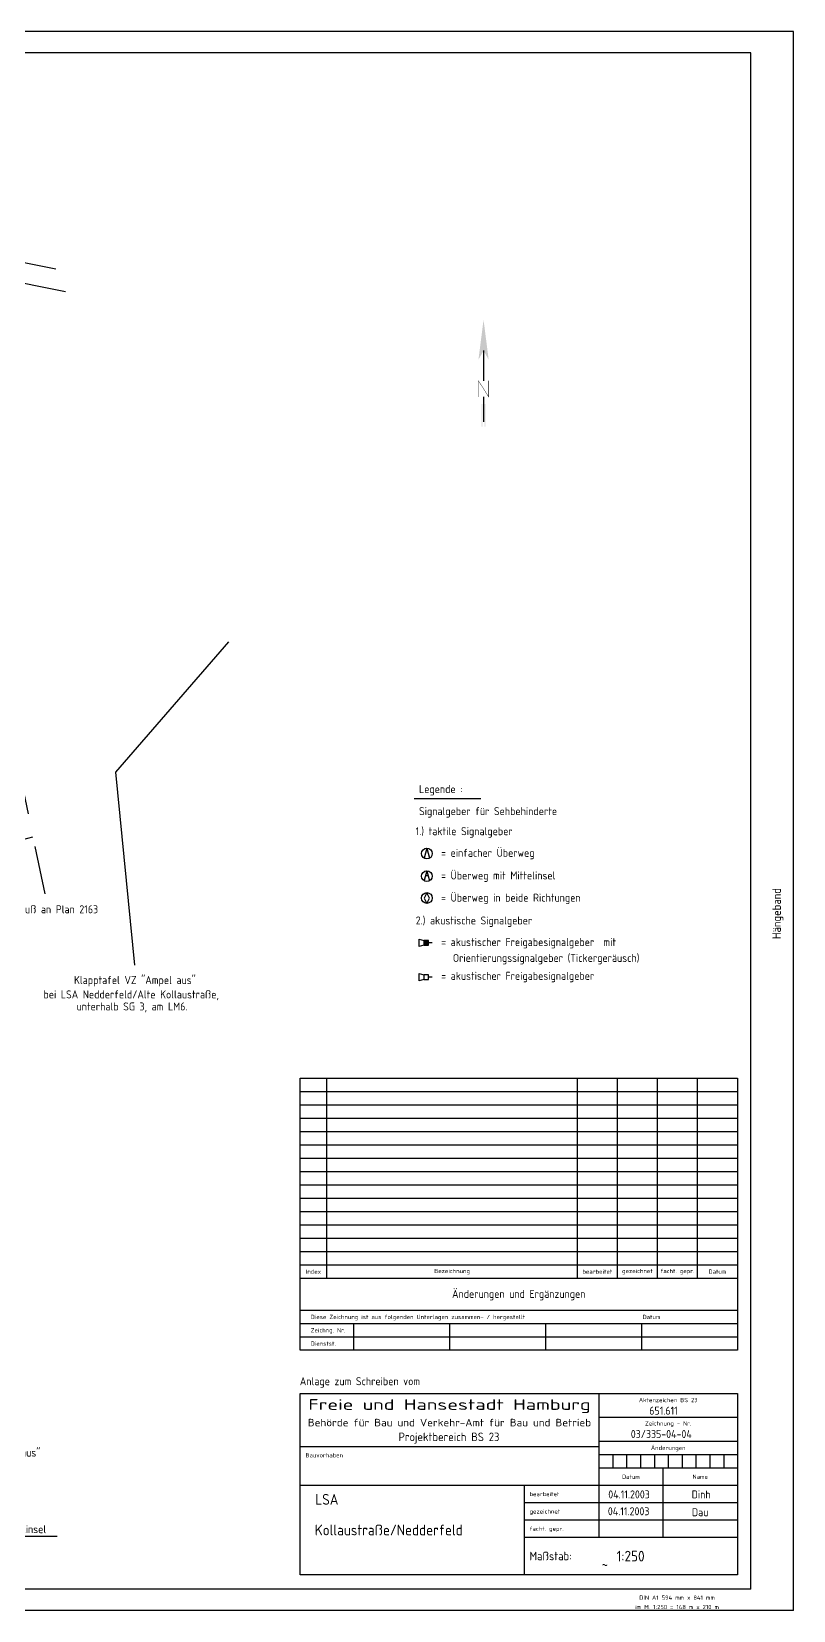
# Model space of a CAD drawing. Header units: metres. Extents: x 63663 to 63877, y 41687 to 41835.
# Drawn here: x 63806.1 to 63877.5, y 41687.3 to 41835.3 of the extents above; entities that cross this region are included whole.
import ezdxf
from ezdxf.enums import TextEntityAlignment as Align

# ---------------------------------------------------------------- set-up
doc = ezdxf.new("R2010")
doc.units = ezdxf.units.M
doc.header["$LTSCALE"] = 25
doc.linetypes.add('GESTRICHELT', pattern=[0.75, 0.5, -0.25])
doc.layers.get('0').update_dxf_attribs({"linetype": 'CONTINUOUS'})
for name, color, linetype in [('B-SN', 5, 'GESTRICHELT'), ('BG-GR-LIN-VSB', 4, 'CONTINUOUS'), ('BG-GR-TXT-STR-NAM', 4, 'CONTINUOUS'), ('BS-RA-LIN-SON', 2, 'CONTINUOUS'), ('BS-RA-SYM', 3, 'CONTINUOUS'), ('BS-RA-TXT', 3, 'CONTINUOUS'), ('BS-RA-TXT-SON', 2, 'CONTINUOUS'), ('BV-FM-SYM', 2, 'CONTINUOUS'), ('BV-VK-SYM', 2, 'CONTINUOUS'), ('BV-VK-TXT-LSA', 3, 'CONTINUOUS')]:
    doc.layers.add(name, color=color, linetype=linetype)
doc.styles.get("Standard").update_dxf_attribs({"font": 'isocp.shx', "height": 0.5})

# ---------------------------------------------------------------- blocks, each defined once
blk = doc.blocks.new('BSNORDPF')
for p, q in [((2.89, 0), (5.71, 0)), ((7.22, 0), (9.56, 0))]:
    blk.add_line(p, q)
at = {"const_width": 0.0366}
blk.add_lwpolyline([(5.71, 0.48), (7.22, 0.48), (5.71, -0.48), (7.22, -0.48)], dxfattribs=at)
blk.add_solid([(0, 0), (3.74, 0.48), (3.74, -0.48), (2.89, 0)])
for points in [[(7.88, 0.18), (7.88, 0.11), (10, 0.18), (10, 0.11)], [(7.88, -0.11), (7.88, -0.18), (10, -0.11), (10, -0.18)]]:
    blk.add_trace(points)
blk = doc.blocks.new('VKAKSIGN')
at = {"layer": 'BV-VK-SYM'}
for p, q in [((0, 0), (0.5, 0)), ((1.125, 0.3125), (1.75, 0.5)), ((1.75, 0.5), (1.75, -0.5)), ((1.75, -0.5), (1.125, -0.3125))]:
    blk.add_line(p, q, dxfattribs=at)
blk.add_lwpolyline([(0.5, -0.3125), (1.125, -0.3125), (1.125, 0.3125), (0.5, 0.3125)], close=True, dxfattribs=at)

msp = doc.modelspace()

# ---------------------------------------------------------------- linework, layer by layer
at = {"layer": 'B-SN', "ltscale": 0.5}
msp.add_line((63796.86, 41804.81), (63807.3, 41754.47), dxfattribs=at)
at = {"layer": 'BG-GR-LIN-VSB'}
for p, q in [((63785.19, 41817.62), (63808.35, 41813.06)), ((63784.23, 41815.94), (63809.24, 41810.95)), ((63799.37, 41758.02), (63806.19, 41759.81))]:
    msp.add_line(p, q, dxfattribs=at)
at = {"layer": 'BS-RA-LIN-SON'}
for p, q in [((63833.73, 41718.44), (63833.73, 41737.19)), ((63857.23, 41718.44), (63857.23, 41737.19)), ((63860.98, 41718.44), (63860.98, 41737.19)), ((63864.73, 41718.44), (63864.73, 41737.19)), ((63868.48, 41718.44), (63868.48, 41737.19)), ((63831.23, 41735.94), (63872.23, 41735.94)), ((63831.23, 41734.69), (63872.23, 41734.69)), ((63831.23, 41733.44), (63872.23, 41733.44)), ((63831.23, 41732.19), (63872.23, 41732.19)), ((63831.23, 41730.94), (63872.23, 41730.94)), ((63831.23, 41729.69), (63872.23, 41729.69)), ((63831.23, 41728.44), (63872.23, 41728.44)), ((63831.23, 41727.19), (63872.23, 41727.19)), ((63831.23, 41725.94), (63872.23, 41725.94)), ((63831.23, 41724.69), (63872.23, 41724.69)), ((63831.23, 41723.44), (63872.23, 41723.44)), ((63831.23, 41722.19), (63872.23, 41722.19)), ((63831.23, 41720.94), (63872.23, 41720.94)), ((63831.23, 41719.69), (63872.23, 41719.69)), ((63831.23, 41714.19), (63872.23, 41714.19)), ((63836.23, 41714.19), (63836.23, 41711.69)), ((63845.23, 41714.19), (63845.23, 41711.69)), ((63854.23, 41714.19), (63854.23, 41711.69)), ((63863.23, 41714.19), (63863.23, 41711.69)), ((63831.23, 41712.94), (63872.23, 41712.94)), ((63872.24, 41705.4), (63859.24, 41705.4)), ((63872.24, 41703.15), (63859.24, 41703.15)), ((63872.24, 41701.9), (63859.24, 41701.9)), ((63860.54, 41701.9), (63860.54, 41700.65)), ((63861.84, 41701.9), (63861.84, 41700.65)), ((63863.14, 41701.9), (63863.14, 41700.65)), ((63864.44, 41701.9), (63864.44, 41700.65)), ((63865.24, 41700.65), (63865.24, 41694.15)), ((63865.74, 41701.9), (63865.74, 41700.65)), ((63867.04, 41701.9), (63867.04, 41700.65)), ((63868.34, 41701.9), (63868.34, 41700.65)), ((63869.64, 41701.9), (63869.64, 41700.65)), ((63870.94, 41701.9), (63870.94, 41700.65)), ((63872.24, 41699.02), (63859.24, 41699.02)), ((63872.24, 41699.02), (63859.24, 41699.02)), ((63872.24, 41697.4), (63852.24, 41697.4)), ((63872.24, 41695.77), (63852.24, 41695.77))]:
    msp.add_line(p, q, dxfattribs=at)
at = {"layer": 'BS-RA-SYM'}
for p, q in [((63873.47, 41833.3), (63665.47, 41833.3)), ((63873.47, 41689.3), (63873.47, 41833.3)), ((63831.23, 41711.69), (63831.23, 41737.19)), ((63831.23, 41737.19), (63872.23, 41737.19)), ((63872.23, 41737.19), (63872.23, 41711.69)), ((63831.23, 41718.44), (63872.23, 41718.44)), ((63831.23, 41715.44), (63872.23, 41715.44)), ((63872.23, 41711.69), (63831.23, 41711.69)), ((63859.24, 41707.65), (63859.24, 41694.15)), ((63859.24, 41702.65), (63831.24, 41702.65)), ((63872.24, 41700.65), (63859.24, 41700.65)), ((63859.24, 41699.02), (63831.24, 41699.02)), ((63852.24, 41699.02), (63852.24, 41690.65)), ((63872.24, 41694.15), (63852.24, 41694.15)), ((63873.47, 41689.3), (63665.47, 41689.3))]:
    msp.add_line(p, q, dxfattribs=at)
msp.add_lwpolyline([(63872.24, 41690.65), (63831.24, 41690.65), (63831.24, 41707.65), (63872.24, 41707.65)], close=True, dxfattribs=at)
at = {"layer": 'BS-RA-TXT-SON'}
for p, q in [((63877.47, 41835.3), (63663.47, 41835.3)), ((63877.47, 41687.3), (63877.47, 41835.3)), ((63877.47, 41687.3), (63663.47, 41687.3))]:
    msp.add_line(p, q, dxfattribs=at)
at = {"layer": 'BV-FM-SYM'}
for p, q in [((63813.95, 41765.88), (63824.56, 41778.11)), ((63815.74, 41747.79), (63813.95, 41765.88)), ((63808.47, 41694.24), (63792.55, 41694.24))]:
    msp.add_line(p, q, dxfattribs=at)
at = {"layer": 'BV-VK-SYM'}
for p, q in [((63843.12, 41758.75), (63842.85, 41757.82)), ((63843.12, 41758.75), (63843.37, 41757.81)), ((63843.12, 41756.64), (63842.85, 41755.71)), ((63842.99, 41756.18), (63843.24, 41756.18)), ((63843.12, 41756.64), (63843.37, 41755.7)), ((63843.12, 41754.58), (63842.86, 41754.08)), ((63842.86, 41754.08), (63843.12, 41753.58)), ((63843.37, 41754.08), (63843.12, 41754.58)), ((63843.12, 41753.58), (63843.37, 41754.08))]:
    msp.add_line(p, q, dxfattribs=at)
for centre in [(63843.12, 41758.25), (63843.12, 41756.13), (63843.12, 41754.08)]:
    msp.add_circle(centre, 0.503, dxfattribs=at)
msp.add_solid([(63843.25, 41749.67), (63843.25, 41750.1), (63842.82, 41749.67), (63842.82, 41750.1)], dxfattribs=at)
at = {"layer": 'BV-VK-TXT-LSA'}
msp.add_line((63841.93, 41763.4), (63848.16, 41763.4), dxfattribs=at)

# ---------------------------------------------------------------- block references
at = {"layer": 'BS-RA-SYM', "rotation": 270}
msp.add_blockref('BSNORDPF', (63848.43, 41808.28), dxfattribs=at)
at = {"layer": 'BV-VK-SYM', "xscale": 0.6886803452566529, "yscale": 0.6886803452580352, "zscale": 0.6886803452565615, "rotation": 179.9994859121879}
for p in [(63843.6, 41749.89), (63843.6, 41746.67)]:
    msp.add_blockref('VKAKSIGN', p, dxfattribs=at)

# ---------------------------------------------------------------- texts
at = {"layer": 'BG-GR-TXT-STR-NAM', "width": 1.454869}
msp.add_text('Freie und Hansestadt Hamburg', height=1, dxfattribs=at).set_placement((63832, 41706.1), (63858.47, 41706.1), align=Align.FIT)
at = {"layer": 'BG-GR-TXT-STR-NAM'}
for s, p in [('LSA', (63832.66, 41697.21)), ('Kollaustraße/Nedderfeld', (63832.61, 41694.34)), ('~ ', (63859.49, 41691.03)), ('1:250', (63860.9, 41691.89))]:
    msp.add_text(s, height=1, dxfattribs=at).set_placement(p)
at = {"layer": 'BS-RA-TXT'}
msp.add_text('Änderungen und Ergänzungen', height=0.75, dxfattribs=at).set_placement((63851.73, 41716.94), align=Align.MIDDLE)
for s, height, p in [('Anlage zum Schreiben vom', 0.75, (63831.21, 41708.41)), ('651.611', 0.75, (63863.96, 41705.65)), ('03/335-04-04', 0.75, (63862.23, 41703.46)), ('04.11.2003', 0.75, (63860.12, 41697.8)), ('Dinh', 0.75, (63867.94, 41697.8)), ('04.11.2003', 0.75, (63860.08, 41696.22)), ('Dau', 0.75, (63867.96, 41696.13)), ('Maßstab:', 0.8, (63852.74, 41692))]:
    msp.add_text(s, height=height, dxfattribs=at).set_placement(p)
at = {"layer": 'BS-RA-TXT', "width": 1.156614}
msp.add_text('Behörde für Bau und Verkehr-Amt für Bau und Betrieb', height=0.7, dxfattribs=at).set_placement((63831.96, 41704.56), (63858.51, 41704.56), align=Align.FIT)
at = {"layer": 'BS-RA-TXT'}
msp.add_text('Projektbereich BS 23', height=0.8, dxfattribs=at).set_placement((63845.19, 41703.17), align=Align.CENTER)
at = {"layer": 'BS-RA-TXT-SON'}
msp.add_text('Hängeband', height=0.8, rotation=90, dxfattribs=at).set_placement((63876.02, 41752.62), align=Align.MIDDLE)
for s, p in [('Index', (63832.48, 41719.06)), ('Bezeichnung', (63845.48, 41719.06)), ('bearbeitet', (63859.1, 41719.06)), ('gezeichnet', (63862.85, 41719.06)), ('facht. gepr.', (63866.6, 41719.06)), ('Datum', (63870.35, 41719.06)), ('Aktenzeichen BS 23', (63865.74, 41707.02)), ('Zeichnung - Nr.', (63865.74, 41704.77)), ('Änderungen', (63865.74, 41702.52)), ('Datum', (63862.24, 41699.83)), ('Name', (63868.74, 41699.83)), ('DIN A1 594 mm x 841 mm', (63866.57, 41688.5)), ('im M. 1:250 = 148 m x 210 m', (63866.57, 41687.62))]:
    msp.add_text(s, height=0.4, dxfattribs=at).set_placement(p, align=Align.MIDDLE)
for s, p in [('Diese Zeichnung ist aus folgenden Unterlagen zusammen- / hergestellt', (63832.23, 41714.61)), ('Datum', (63863.34, 41714.61)), ('Zeichng. Nr.', (63832.23, 41713.36)), ('Dienstst.', (63832.23, 41712.11)), ('Bauvorhaben', (63831.74, 41701.65)), ('bearbeitet', (63852.74, 41698.01)), ('gezeichnet', (63852.74, 41696.38)), ('facht. gepr.', (63852.74, 41694.76))]:
    msp.add_text(s, height=0.4, dxfattribs=at).set_placement(p)
at = {"layer": 'BV-VK-TXT-LSA'}
for s, p in [('Legende :', (63842.38, 41763.92)), ('Signalgeber für Sehbehinderte', (63842.38, 41761.85)), (' 1.) taktile Signalgeber', (63841.63, 41759.97)), ('= einfacher Überweg', (63844.45, 41757.94)), ('= Überweg mit Mittelinsel', (63844.45, 41755.82)), ('= Überweg in beide Richtungen', (63844.45, 41753.74)), ('Anschluß an Plan 2163', (63802.73, 41752.65)), (' 2.) akustische Signalgeber', (63841.64, 41751.6)), ('= akustischer Freigabesignalgeber  mit', (63844.46, 41749.58)), ('  Orientierungssignalgeber (Tickergeräusch)', (63844.7, 41748.09)), ('Klapptafel VZ "Ampel aus"', (63810.04, 41746.02)), ('= akustischer Freigabesignalgeber', (63844.46, 41746.41)), ('bei LSA Nedderfeld/Alte Kollaustraße,', (63807.18, 41744.67)), ('unterhalb SG 3, am LM6.', (63810.28, 41743.54)), ('Klapptafel VZ "Ampel aus"', (63795.47, 41701.72)), ('und am Anfang der Mittelinsel', (63794.54, 41694.54))]:
    msp.add_text(s, height=0.75, dxfattribs=at).set_placement(p)

doc.saveas('drawing.dxf')
